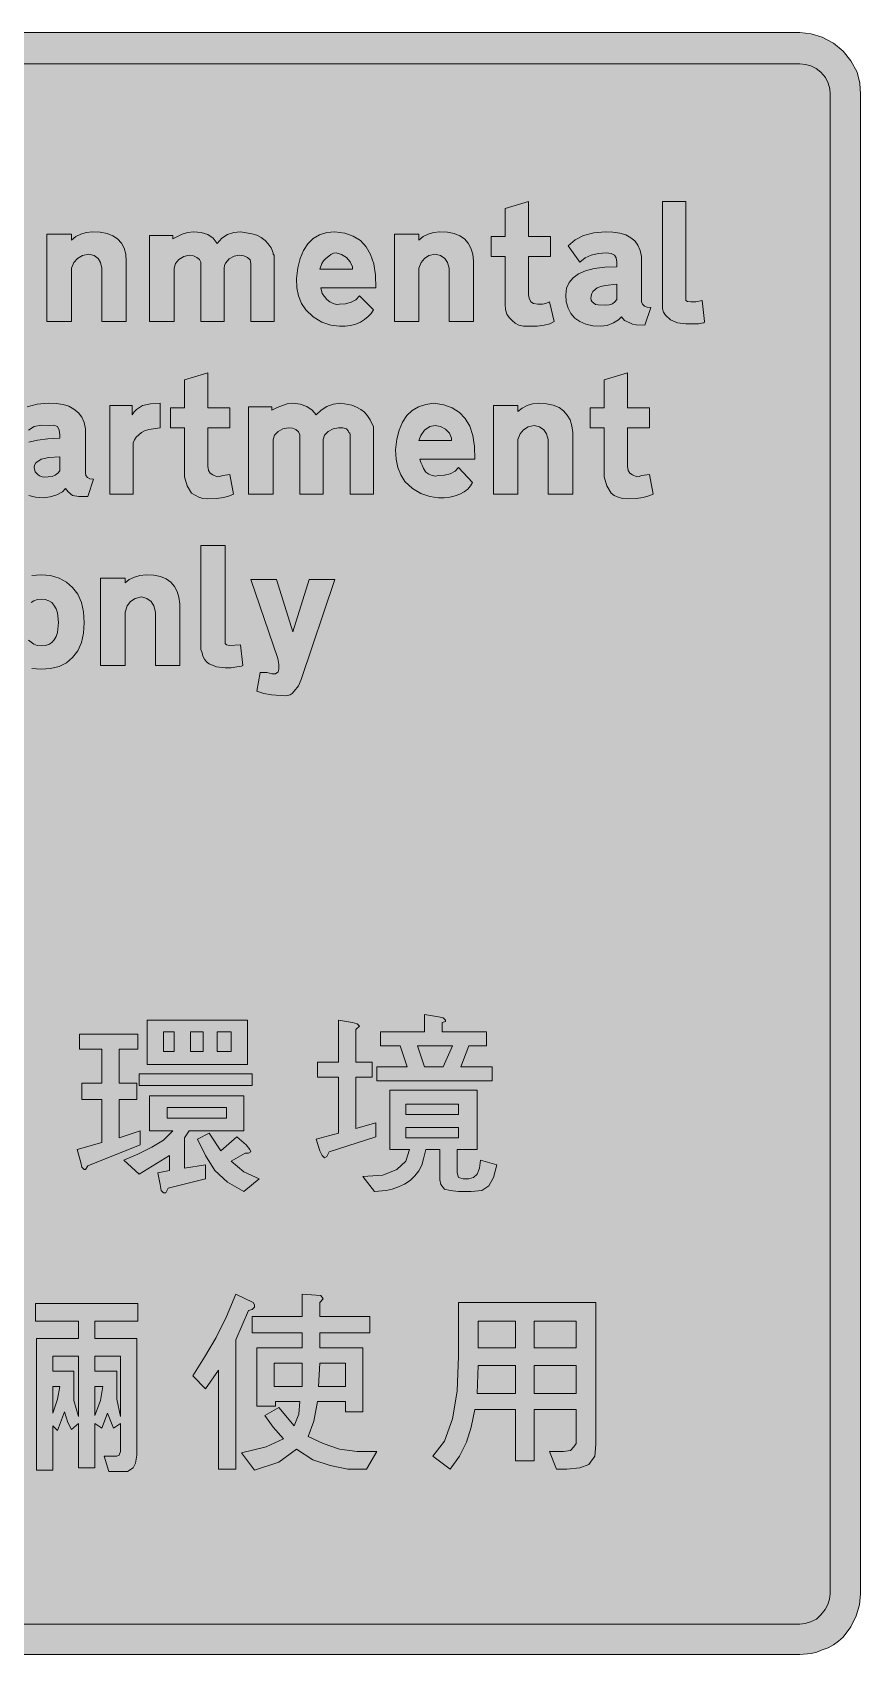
# Model space of a CAD drawing. Header units: metres. Extents: x 123 to 447, y 11 to 261.
# Drawn here: x 318.7 to 446.6, y 10.8 to 261.2 of the extents above; entities that cross this region are included whole.
import ezdxf

# ---------------------------------------------------------------- set-up
doc = ezdxf.new("R2010")
doc.units = ezdxf.units.M
doc.layers.add('FILL_BLACK_000000', color=7, linetype='Continuous', true_color=0x000000)
doc.layers.add('FILL_WHITE_FFFFFF', color=7, linetype='Continuous', true_color=0xffffff)

msp = doc.modelspace()

# ---------------------------------------------------------------- hatches: boundary and pattern name
at = {"layer": 'FILL_BLACK_000000', "true_color": 0x000000}
h = msp.add_hatch(color=7, dxfattribs=at)
h.dxf.hatch_style = 1
h.paths.add_polyline_path([(437.22, 261.18), (438.93, 260.96), (440.64, 260.46), (442.39, 259.52), (443.88, 258.3), (445.09, 256.82), (446.04, 255.06), (446.44, 253.35), (446.58, 251.64), (446.58, 20.16), (446.41, 18.49), (445.9, 16.76), (445.06, 15.07), (443.88, 13.5), (443.17, 12.86), (442.39, 12.31), (441.55, 11.85), (440.64, 11.52), (439.8, 11.18), (438.93, 10.96), (437.22, 10.8), (132.12, 10.8), (130.45, 10.97), (128.72, 11.48), (127.03, 12.32), (125.46, 13.5), (124.27, 15.12), (123.81, 15.93), (123.48, 16.74), (122.92, 18.52), (122.76, 20.16), (122.76, 251.64), (122.92, 253.35), (123.14, 254.22), (123.48, 255.06), (123.81, 255.97), (124.27, 256.82), (124.82, 257.59), (125.46, 258.3), (126.23, 258.99), (127.03, 259.59), (128.72, 260.48), (130.45, 261.01), (132.12, 261.18), (437.22, 261.18)])
h = msp.add_hatch(color=7, dxfattribs=at)
h.dxf.hatch_style = 1
h.paths.add_polyline_path([(398.7, 229.68), (398.7, 226.62), (395.28, 226.62), (395.28, 220.68), (395.39, 220.14), (395.64, 219.6), (396.05, 219.35), (396.72, 219.24), (397.44, 219.24), (397.98, 219.35), (398.52, 219.6), (399.24, 216.54), (398.6, 216.2), (397.73, 215.98), (396.63, 215.86), (395.28, 215.82), (394.51, 215.86), (393.82, 216), (393.23, 216.28), (392.76, 216.72), (392.29, 217.16), (391.95, 217.71), (391.75, 218.39), (391.68, 219.24), (391.68, 226.62), (389.52, 226.62), (389.52, 229.68), (391.68, 229.68), (391.68, 234), (395.28, 235.08), (395.28, 229.68), (398.7, 229.68)])
h = msp.add_hatch(color=7, dxfattribs=at)
h.dxf.hatch_style = 1
h.paths.add_polyline_path([(419.58, 219.96), (419.58, 219.78), (419.85, 219.65), (420.37, 219.58), (421.12, 219.6), (422.1, 219.78), (422.46, 216.54), (422.44, 216.38), (422.28, 216.36), (421.56, 216.18), (419.58, 216.18), (418.31, 216.34), (417.24, 216.81), (416.44, 217.55), (416.16, 218.01), (415.98, 218.52), (415.98, 219.06), (415.98, 235.08), (419.58, 235.08), (419.58, 219.96)])
h = msp.add_hatch(color=7, dxfattribs=at)
h.dxf.hatch_style = 1
h.paths.add_polyline_path([(329.19, 225.66), (328.82, 226.31), (328.24, 226.74), (327.42, 226.98), (326.44, 226.74), (325.67, 226.31), (325.09, 225.66), (324.72, 224.82), (324.72, 216.54), (320.94, 216.54), (320.94, 230.04), (324.72, 230.04), (324.72, 229.14), (325.37, 229.66), (326.16, 230.04), (326.99, 230.29), (327.96, 230.4), (329.17, 230.33), (330.22, 230.13), (331.11, 229.78), (331.85, 229.3), (332.43, 228.67), (332.85, 227.89), (333.1, 226.97), (333.18, 225.9), (333.18, 216.54), (329.4, 216.54), (329.4, 224.28), (329.4, 224.35), (329.4, 224.46), (329.4, 224.64), (329.4, 224.71), (329.4, 224.82), (329.19, 225.66)])
h = msp.add_hatch(color=7, dxfattribs=at)
h.dxf.hatch_style = 1
h.paths.add_polyline_path([(349.82, 226.64), (349.06, 226.22), (348.51, 225.59), (348.36, 225.22), (348.3, 224.82), (348.3, 216.54), (344.7, 216.54), (344.7, 225.72), (344.47, 226.12), (344.07, 226.46), (343.54, 226.71), (342.9, 226.8), (342.08, 226.62), (341.32, 226.15), (340.77, 225.51), (340.56, 224.82), (340.56, 216.54), (336.78, 216.54), (336.78, 229.86), (340.38, 229.86), (340.38, 229.32), (341.82, 230.04), (342.65, 230.29), (343.62, 230.4), (344.76, 230.3), (345.76, 229.97), (346.58, 229.41), (347.22, 228.6), (347.96, 229.41), (348.82, 229.97), (349.78, 230.3), (350.82, 230.4), (352.57, 230.12), (353.33, 229.87), (354.01, 229.52), (354.61, 229.09), (355.12, 228.55), (355.54, 227.91), (355.86, 227.16), (355.88, 226.98), (356.04, 226.8), (356.04, 226.44), (356.04, 216.54), (352.44, 216.54), (352.44, 225.54), (352.3, 226.06), (351.9, 226.44), (351.34, 226.69), (350.64, 226.8), (349.82, 226.64)])
h = msp.add_hatch(color=7, dxfattribs=at)
h.dxf.hatch_style = 1
h.paths.add_polyline_path([(363.42, 220.86), (364.14, 219.96), (364.6, 219.59), (365.13, 219.33), (365.66, 219.2), (366.12, 219.24), (367.05, 219.31), (367.92, 219.53), (368.65, 219.92), (369.18, 220.5), (371.34, 218.34), (371, 217.81), (370.55, 217.31), (369.99, 216.86), (369.34, 216.47), (368.61, 216.16), (367.82, 215.94), (366.99, 215.82), (366.12, 215.82), (364.75, 215.99), (363.37, 216.47), (362.07, 217.26), (360.9, 218.34), (360.22, 219.35), (359.77, 220.5), (359.53, 221.78), (359.46, 223.2), (359.67, 224.85), (360.03, 226.3), (360.55, 227.53), (361.21, 228.55), (362.03, 229.36), (363, 229.93), (364.13, 230.28), (365.4, 230.4), (366.92, 230.21), (368.23, 229.76), (369.34, 229.06), (370.24, 228.11), (370.92, 226.9), (371.4, 225.44), (371.66, 223.73), (371.7, 221.76), (363.24, 221.76), (363.42, 220.86)])
h.paths.add_polyline_path([(368.1, 225), (367.78, 225.77), (367.18, 226.42), (366.4, 226.9), (365.58, 227.16), (365.17, 227.1), (364.77, 226.91), (363.96, 226.26), (363.62, 225.93), (363.37, 225.52), (363.06, 224.64), (368.1, 224.64), (368.1, 225)], flags=16)
h = msp.add_hatch(color=7, dxfattribs=at)
h.dxf.hatch_style = 1
h.paths.add_polyline_path([(382.8, 225.66), (382.37, 226.31), (381.72, 226.74), (380.88, 226.98), (379.93, 226.74), (379.22, 226.31), (378.7, 225.66), (378.36, 224.82), (378.36, 216.54), (374.58, 216.54), (374.58, 230.04), (378.36, 230.04), (378.36, 229.14), (379.01, 229.66), (379.8, 230.04), (380.63, 230.29), (381.6, 230.4), (382.8, 230.33), (383.83, 230.13), (384.71, 229.78), (385.43, 229.3), (385.99, 228.67), (386.41, 227.89), (386.68, 226.97), (386.82, 225.9), (386.82, 216.54), (383.04, 216.54), (383.04, 224.28), (383.04, 224.35), (383.04, 224.46), (383.04, 224.64), (383.04, 224.71), (383.04, 224.82), (382.8, 225.66)])
h = msp.add_hatch(color=7, dxfattribs=at)
h.dxf.hatch_style = 1
h.paths.add_polyline_path([(411.91, 216.05), (411.38, 216.15), (410.94, 216.36), (410.11, 216.74), (409.68, 217.26), (409.2, 216.81), (408.4, 216.34), (407.43, 215.97), (406.44, 215.82), (405.23, 215.9), (404.15, 216.15), (403.23, 216.55), (402.46, 217.1), (401.85, 217.8), (401.4, 218.63), (401.13, 219.59), (401.04, 220.68), (401.17, 221.69), (401.56, 222.57), (402.18, 223.31), (403.02, 223.92), (404.1, 224.39), (405.45, 224.73), (407.07, 224.93), (408.96, 225), (408.96, 225.72), (408.85, 226.4), (408.6, 226.8), (408.04, 227.05), (407.34, 227.16), (406.1, 227.05), (405, 226.8), (404.03, 226.4), (403.2, 225.72), (401.4, 228.24), (402.48, 229.19), (403.81, 229.86), (405.37, 230.27), (407.16, 230.4), (408.34, 230.36), (409.41, 230.22), (410.35, 229.94), (411.12, 229.5), (411.73, 229), (412.2, 228.33), (412.54, 227.53), (412.74, 226.62), (412.74, 219.6), (412.91, 219.23), (413.19, 218.95), (413.6, 218.76), (414.18, 218.7), (413.28, 216), (411.91, 216.05)])
h.paths.add_polyline_path([(404.98, 219.83), (405.13, 219.59), (405.36, 219.42), (405.67, 219.21), (406.06, 219.11), (407.16, 219.06), (407.77, 219.12), (408.26, 219.31), (408.65, 219.59), (408.96, 219.96), (408.96, 222.3), (407.16, 222.1), (406.48, 221.97), (405.9, 221.76), (405.25, 221.2), (405.06, 220.87), (405, 220.5), (404.93, 220.13), (404.98, 219.83)], flags=16)
h = msp.add_hatch(color=7, dxfattribs=at)
h.dxf.hatch_style = 1
h.paths.add_polyline_path([(349.2, 203.22), (349.2, 200.16), (345.78, 200.16), (345.78, 194.22), (345.89, 193.55), (346.14, 193.14), (346.54, 192.87), (347.22, 192.6), (347.6, 192.62), (348.12, 192.78), (349.2, 192.96), (349.74, 189.9), (349.1, 189.64), (348.23, 189.41), (347.13, 189.24), (345.78, 189.18), (345.03, 189.24), (344.38, 189.43), (343.26, 190.08), (342.58, 191.21), (342.18, 192.6), (342.18, 200.16), (340.02, 200.16), (340.02, 203.22), (342.18, 203.22), (342.18, 207.54), (345.78, 208.62), (345.78, 203.22), (349.2, 203.22)])
h = msp.add_hatch(color=7, dxfattribs=at)
h.dxf.hatch_style = 1
h.paths.add_polyline_path([(414, 203.22), (414, 200.16), (410.58, 200.16), (410.58, 194.22), (410.69, 193.55), (410.94, 193.14), (411.35, 192.87), (412.02, 192.6), (412.38, 192.62), (412.74, 192.78), (414, 192.96), (414.54, 189.9), (413.9, 189.64), (413.03, 189.41), (411.93, 189.24), (410.58, 189.18), (409.81, 189.24), (409.12, 189.43), (408.53, 189.71), (408.06, 190.08), (407.38, 191.21), (406.98, 192.6), (406.98, 200.16), (404.82, 200.16), (404.82, 203.22), (406.98, 203.22), (406.98, 207.54), (410.58, 208.62), (410.58, 203.22), (414, 203.22)])
h = msp.add_hatch(color=7, dxfattribs=at)
h.dxf.hatch_style = 1
h.paths.add_polyline_path([(325.87, 189.56), (324.9, 189.72), (324.22, 190.26), (323.82, 190.8), (323.31, 190.27), (322.45, 189.81), (321.42, 189.48), (320.4, 189.36), (319.19, 189.44), (318.11, 189.69), (317.19, 190.09), (316.42, 190.64), (315.81, 191.34), (315.36, 192.17), (315.09, 193.13), (315, 194.22), (315.13, 195.23), (315.5, 196.11), (316.13, 196.85), (317, 197.46), (318.12, 197.93), (319.48, 198.27), (321.08, 198.47), (322.92, 198.54), (322.92, 199.08), (322.81, 199.78), (322.56, 200.34), (322, 200.57), (321.3, 200.52), (320.06, 200.57), (318.96, 200.34), (318.06, 199.78), (317.16, 199.08), (315.36, 201.78), (316.54, 202.73), (317.9, 203.4), (319.44, 203.81), (321.12, 203.94), (322.37, 203.9), (323.44, 203.76), (324.33, 203.48), (325.08, 203.04), (325.79, 202.46), (326.32, 201.78), (326.67, 200.96), (326.88, 199.98), (326.88, 193.14), (326.95, 192.77), (327.17, 192.49), (327.56, 192.3), (328.14, 192.24), (327.24, 189.54), (325.87, 189.56)])
h.paths.add_polyline_path([(319.5, 192.96), (319.8, 192.73), (320.17, 192.58), (320.61, 192.53), (321.12, 192.6), (321.73, 192.66), (322.22, 192.85), (322.61, 193.13), (322.92, 193.5), (322.92, 195.66), (321.21, 195.55), (320.04, 195.3), (319.23, 194.74), (319.03, 194.41), (318.96, 194.04), (319.09, 193.37), (319.5, 192.96)], flags=16)
h = msp.add_hatch(color=7, dxfattribs=at)
h.dxf.hatch_style = 1
h.paths.add_polyline_path([(330.66, 203.58), (334.08, 203.58), (334.08, 202.14), (334.38, 202.62), (334.76, 203), (335.7, 203.58), (336.92, 203.83), (338.4, 203.94), (338.4, 200.16), (336.69, 199.87), (336.02, 199.68), (335.52, 199.44), (334.69, 198.7), (334.43, 198.3), (334.26, 197.82), (334.26, 189.9), (330.66, 189.9), (330.66, 203.58)])
h = msp.add_hatch(color=7, dxfattribs=at)
h.dxf.hatch_style = 1
h.paths.add_polyline_path([(364.37, 199.6), (363.81, 199.02), (363.6, 198.36), (363.6, 189.9), (360, 189.9), (360, 199.08), (359.77, 199.55), (359.37, 199.89), (358.84, 200.09), (358.2, 200.16), (357.38, 200.01), (356.63, 199.6), (356.07, 199.02), (355.86, 198.36), (355.86, 189.9), (352.08, 189.9), (352.08, 203.4), (355.68, 203.4), (355.68, 202.86), (356.49, 203.29), (357.3, 203.58), (358.04, 203.83), (358.92, 203.94), (360.06, 203.81), (361.06, 203.45), (361.88, 202.88), (362.52, 202.14), (363.26, 202.88), (364.14, 203.45), (365.15, 203.81), (366.3, 203.94), (368.02, 203.64), (368.76, 203.36), (369.41, 203), (369.97, 202.55), (370.45, 202.02), (370.85, 201.4), (371.16, 200.7), (371.34, 200.34), (371.34, 200.23), (371.34, 200.16), (371.34, 200.05), (371.34, 199.98), (371.34, 199.62), (371.34, 189.9), (367.74, 189.9), (367.74, 199.08), (367.72, 199.33), (367.56, 199.44), (367.45, 199.71), (367.2, 199.98), (366.64, 200.14), (365.94, 200.16), (365.12, 200.01), (364.37, 199.6)])
h = msp.add_hatch(color=7, dxfattribs=at)
h.dxf.hatch_style = 1
h.paths.add_polyline_path([(378.65, 194.78), (378.9, 194.4), (379.1, 193.86), (379.44, 193.32), (379.9, 192.98), (380.43, 192.78), (380.96, 192.71), (381.42, 192.78), (382.35, 192.85), (383.22, 193.07), (383.95, 193.46), (384.48, 194.04), (386.64, 191.7), (386.36, 191.18), (385.93, 190.7), (385.37, 190.28), (384.71, 189.92), (383.96, 189.64), (383.15, 189.45), (382.29, 189.35), (381.42, 189.36), (380.05, 189.53), (378.68, 190.01), (377.37, 190.8), (376.2, 191.88), (375.6, 192.89), (375.14, 194.04), (374.86, 195.32), (374.76, 196.74), (374.97, 198.39), (375.33, 199.81), (375.85, 201.03), (376.52, 202.03), (377.33, 202.82), (378.3, 203.4), (379.43, 203.77), (380.7, 203.94), (382.22, 203.69), (383.53, 203.22), (384.64, 202.52), (385.54, 201.58), (386.22, 200.39), (386.7, 198.95), (386.96, 197.26), (387, 195.3), (378.54, 195.3), (378.65, 194.78)])
h.paths.add_polyline_path([(383.4, 198.54), (383.08, 199.31), (382.48, 199.94), (381.7, 200.36), (380.88, 200.52), (380.07, 200.36), (379.26, 199.8), (378.68, 198.99), (378.36, 198.18), (383.4, 198.18), (383.4, 198.54)], flags=16)
h = msp.add_hatch(color=7, dxfattribs=at)
h.dxf.hatch_style = 1
h.paths.add_polyline_path([(398.34, 189.9), (398.34, 197.82), (398.34, 198), (398.34, 198.36), (398.1, 199.2), (397.66, 199.85), (397.02, 200.28), (396.18, 200.52), (395.23, 200.28), (394.51, 199.85), (394, 199.2), (393.66, 198.36), (393.66, 189.9), (389.88, 189.9), (389.88, 203.58), (393.66, 203.58), (393.66, 202.68), (394.31, 203.2), (395.1, 203.58), (395.93, 203.83), (396.9, 203.94), (398.1, 203.86), (399.13, 203.64), (400.01, 203.28), (400.72, 202.77), (401.29, 202.13), (401.71, 201.36), (401.98, 200.46), (402.12, 199.44), (402.12, 189.9), (398.34, 189.9)])
h = msp.add_hatch(color=7, dxfattribs=at)
h.dxf.hatch_style = 1
h.paths.add_polyline_path([(348.48, 167.04), (348.48, 166.86), (348.64, 166.65), (349.11, 166.57), (350.82, 166.68), (351.18, 163.44), (351, 163.35), (350.28, 163.26), (349.38, 163.1), (348.48, 163.08), (347.11, 163.24), (346, 163.71), (345.58, 164.05), (345.24, 164.45), (345.01, 164.91), (344.88, 165.42), (344.7, 165.96), (344.7, 166.32), (344.7, 181.98), (348.48, 181.98), (348.48, 167.04)])
h = msp.add_hatch(color=7, dxfattribs=at)
h.dxf.hatch_style = 1
h.paths.add_polyline_path([(326.27, 167), (325.71, 165.75), (324.9, 164.7), (323.96, 163.89), (322.81, 163.33), (321.48, 163), (320.04, 162.9), (318.6, 163), (317.27, 163.33), (316.12, 163.89), (315.18, 164.7), (314.47, 165.75), (313.96, 167), (313.66, 168.45), (313.56, 170.1), (313.66, 171.75), (313.96, 173.21), (314.47, 174.45), (315.18, 175.5), (316.12, 176.34), (317.27, 176.96), (318.6, 177.35), (320.04, 177.48), (321.48, 177.35), (322.81, 176.96), (323.96, 176.34), (324.9, 175.5), (325.71, 174.45), (326.27, 173.21), (326.6, 171.75), (326.7, 170.1), (326.6, 168.45), (326.27, 167)])
h.paths.add_polyline_path([(322.36, 172.23), (322.02, 172.8), (321.69, 173.17), (321.23, 173.45), (320.68, 173.64), (320.04, 173.7), (319.46, 173.64), (318.93, 173.47), (318.47, 173.18), (318.08, 172.78), (317.77, 172.27), (317.53, 171.65), (317.39, 170.93), (317.34, 170.1), (317.5, 168.62), (317.72, 167.97), (318.06, 167.4), (318.91, 166.75), (319.43, 166.56), (320.04, 166.5), (320.67, 166.56), (321.22, 166.73), (321.69, 167.02), (322.06, 167.42), (322.36, 167.93), (322.57, 168.55), (322.74, 170.1), (322.58, 171.59), (322.36, 172.23)], flags=16)
h = msp.add_hatch(color=7, dxfattribs=at)
h.dxf.hatch_style = 1
h.paths.add_polyline_path([(337.68, 171.72), (337.44, 172.67), (337.01, 173.36), (336.36, 173.82), (335.52, 174.06), (334.57, 173.82), (333.86, 173.36), (333.34, 172.67), (333, 171.72), (333, 163.44), (329.22, 163.44), (329.22, 176.94), (333, 176.94), (333, 176.22), (333.65, 176.74), (334.44, 177.12), (335.27, 177.37), (336.24, 177.48), (337.44, 177.4), (338.47, 177.18), (339.35, 176.82), (340.07, 176.31), (340.63, 175.67), (341.05, 174.9), (341.32, 174), (341.46, 172.98), (341.46, 163.44), (337.68, 163.44), (337.68, 171.36), (337.68, 171.43), (337.68, 171.54), (337.68, 171.72)])
h = msp.add_hatch(color=7, dxfattribs=at)
h.dxf.hatch_style = 1
h.paths.add_polyline_path([(360.18, 161.28), (359.77, 160.31), (359.1, 159.48), (358.8, 159.14), (358.47, 158.92), (357.84, 158.76), (355.59, 158.92), (354.45, 159.14), (353.34, 159.48), (353.88, 162.36), (354.96, 162.36), (355.66, 162.2), (356.22, 162.18), (356.62, 162.47), (356.76, 162.9), (356.76, 163.62), (356.58, 164.52), (352.44, 176.76), (356.4, 176.76), (358.92, 168.66), (361.44, 176.76), (365.4, 176.76), (360.18, 161.28)])
h = msp.add_hatch(color=7, dxfattribs=at)
h.dxf.hatch_style = 1
h.paths.add_polyline_path([(336.42, 108.72), (351.9, 108.72), (351.9, 101.88), (336.42, 101.88), (336.42, 108.72)])
h.paths.add_polyline_path([(338.94, 103.86), (340.56, 103.86), (340.56, 106.92), (338.94, 106.92), (338.94, 103.86)], flags=16)
h.paths.add_polyline_path([(343.08, 106.92), (343.08, 103.86), (345.06, 103.86), (345.06, 106.92), (343.08, 106.92)], flags=16)
h.paths.add_polyline_path([(349.38, 106.92), (347.22, 106.92), (347.22, 103.86), (349.38, 103.86), (349.38, 106.92)], flags=16)
h = msp.add_hatch(color=7, dxfattribs=at)
h.dxf.hatch_style = 1
h.paths.add_polyline_path([(368.1, 108.36), (368.82, 108.18), (369.18, 107.82), (368.64, 107.28), (368.64, 102.24), (371.16, 102.24), (371.16, 99.9), (368.64, 99.9), (368.64, 91.98), (371.7, 92.88), (371.7, 90.72), (364.5, 88.38), (364.14, 87.66), (363.78, 87.48), (363.42, 87.84), (363.06, 88.56), (362.52, 90.36), (365.94, 91.26), (365.94, 99.9), (362.7, 99.9), (362.7, 102.24), (365.94, 102.24), (365.94, 108.72), (368.1, 108.36)])
h = msp.add_hatch(color=7, dxfattribs=at)
h.dxf.hatch_style = 1
h.paths.add_polyline_path([(382.14, 109.08), (382.5, 108.72), (382.5, 108.54), (381.96, 108.36), (381.96, 106.92), (388.8, 106.92), (388.8, 104.76), (386.1, 104.76), (384.84, 101.52), (389.7, 101.52), (389.7, 99.36), (371.88, 99.36), (371.88, 101.52), (376.56, 101.52), (375.48, 104.76), (372.42, 104.76), (372.42, 106.92), (379.26, 106.92), (379.26, 109.62), (381.42, 109.26), (382.14, 109.08)])
h.paths.add_polyline_path([(382.14, 101.52), (383.58, 104.76), (378.18, 104.76), (379.26, 101.52), (382.14, 101.52)], flags=16)
h = msp.add_hatch(color=7, dxfattribs=at)
h.dxf.hatch_style = 1
h.paths.add_polyline_path([(334.98, 106.56), (334.98, 104.22), (332.1, 104.22), (332.1, 99), (334.8, 99), (334.8, 96.48), (332.1, 96.48), (332.1, 90.54), (335.34, 91.62), (335.34, 89.46), (327.24, 86.22), (326.88, 85.68), (326.7, 85.68), (326.34, 86.04), (326.16, 86.76), (325.62, 88.74), (329.4, 89.82), (329.4, 96.48), (326.34, 96.48), (326.34, 99), (329.4, 99), (329.4, 104.22), (325.98, 104.22), (325.98, 106.56), (334.98, 106.56)])
h = msp.add_hatch(color=7, dxfattribs=at)
h.dxf.hatch_style = 1
h.paths.add_polyline_path([(352.62, 100.44), (352.62, 98.64), (335.16, 98.64), (335.16, 100.44), (352.62, 100.44)])
h = msp.add_hatch(color=7, dxfattribs=at)
h.dxf.hatch_style = 1
h.paths.add_polyline_path([(384.3, 88.74), (384.3, 85.14), (384.48, 84.42), (385.2, 84.24), (386.1, 84.24), (386.82, 84.42), (387.36, 84.96), (387.72, 85.86), (387.9, 87.12), (390.42, 86.4), (389.88, 84.42), (389.16, 83.16), (388.08, 82.44), (386.46, 82.26), (384.48, 82.26), (383.22, 82.44), (382.32, 82.62), (381.78, 83.34), (381.6, 84.06), (381.6, 88.74), (379.44, 88.74), (379.08, 87.3), (378.83, 86.33), (378.38, 85.45), (377.76, 84.67), (377.01, 83.99), (376.15, 83.42), (375.23, 82.97), (374.27, 82.64), (373.32, 82.44), (371.52, 82.26), (369.72, 84.6), (372.78, 84.78), (374.94, 85.68), (376.38, 86.94), (376.92, 88.74), (373.86, 88.74), (373.86, 97.92), (387.36, 97.92), (387.36, 88.74), (384.3, 88.74)])
h.paths.add_polyline_path([(376.38, 95.76), (376.38, 94.14), (384.48, 94.14), (384.48, 95.76), (376.38, 95.76)], flags=16)
h.paths.add_polyline_path([(384.48, 92.16), (376.38, 92.16), (376.38, 90.54), (384.48, 90.54), (384.48, 92.16)], flags=16)
h = msp.add_hatch(color=7, dxfattribs=at)
h.dxf.hatch_style = 1
h.paths.add_polyline_path([(351.36, 97.02), (351.36, 91.62), (342.9, 91.62), (342.18, 90.54), (342.18, 85.86), (345.42, 86.4), (345.42, 84.24), (339.66, 82.8), (339.3, 82.08), (338.94, 82.08), (338.58, 82.44), (338.4, 83.34), (338.04, 85.14), (339.84, 85.5), (339.84, 87.84), (335.16, 84.96), (332.82, 87.12), (334.98, 88.02), (337.14, 89.1), (338.94, 90.18), (340.38, 91.62), (336.78, 91.62), (336.78, 97.02), (351.36, 97.02)])
h.paths.add_polyline_path([(348.66, 95.22), (339.48, 95.22), (339.48, 93.6), (348.66, 93.6), (348.66, 95.22)], flags=16)
h = msp.add_hatch(color=7, dxfattribs=at)
h.dxf.hatch_style = 1
h.paths.add_polyline_path([(348.84, 83.7), (346.86, 85.5), (345.42, 87.84), (344.16, 90.36), (345.96, 91.26), (347.76, 88.56), (350.28, 90.72), (351.72, 89.46), (352.26, 88.74), (352.44, 88.38), (352.08, 88.2), (351.54, 88.2), (349.38, 86.94), (351.36, 85.32), (353.7, 84.24), (351.36, 82.26), (348.84, 83.7)])
h = msp.add_hatch(color=7, dxfattribs=at)
h.dxf.hatch_style = 1
h.paths.add_polyline_path([(345.24, 56.7), (347.04, 59.76), (348.66, 63), (350.1, 66.42), (352.8, 65.16), (352.98, 64.8), (352.98, 64.44), (352.62, 64.08), (352.08, 63.9), (350.1, 59.4), (350.1, 39.42), (347.4, 39.42), (347.4, 54.72), (345.42, 51.84), (343.44, 53.82), (345.24, 56.7)])
h = msp.add_hatch(color=7, dxfattribs=at)
h.dxf.hatch_style = 1
h.paths.add_polyline_path([(363.24, 66.24), (363.6, 65.7), (363.06, 65.16), (363.06, 63), (370.8, 63), (370.8, 60.48), (363.06, 60.48), (363.06, 58.14), (369.72, 58.14), (369.72, 48.24), (367.02, 48.24), (367.02, 49.86), (362.7, 49.86), (362.16, 46.8), (361.26, 44.46), (363.6, 43.38), (366.12, 42.48), (368.82, 42.12), (371.88, 42.12), (370.26, 39.42), (367.38, 39.42), (364.68, 39.96), (361.98, 40.86), (359.46, 42.48), (356.76, 40.5), (352.98, 39.24), (351, 41.94), (354.78, 42.84), (357.48, 44.1), (355.86, 45.9), (354.6, 47.7), (356.76, 48.96), (359.1, 46.08), (359.82, 47.88), (360, 49.86), (356.22, 49.86), (356.22, 49.14), (353.34, 49.14), (353.34, 58.14), (360.36, 58.14), (360.36, 60.48), (352.62, 60.48), (352.62, 63), (360.36, 63), (360.36, 66.42), (363.24, 66.24)])
h.paths.add_polyline_path([(367.02, 55.8), (363.06, 55.8), (362.88, 52.2), (367.02, 52.2), (367.02, 55.8)], flags=16)
h.paths.add_polyline_path([(360.36, 55.8), (356.04, 55.8), (356.04, 52.2), (360.36, 52.2), (360.36, 55.8)], flags=16)
h = msp.add_hatch(color=7, dxfattribs=at)
h.dxf.hatch_style = 1
h.paths.add_polyline_path([(403.2, 39.6), (401.22, 39.42), (399.6, 39.42), (398.52, 42.12), (400.68, 42.12), (401.76, 42.3), (402.3, 42.84), (402.66, 43.38), (402.66, 48.6), (396.18, 48.6), (396.18, 40.68), (393.3, 40.68), (393.3, 48.6), (387, 48.6), (386.46, 45.9), (385.74, 43.56), (384.66, 41.4), (383.22, 39.42), (380.52, 41.4), (382.32, 43.74), (383.58, 47.16), (384.3, 51.48), (384.48, 56.88), (384.48, 65.16), (405.72, 65.16), (405.72, 43.2), (405.54, 41.4), (404.64, 40.14), (403.2, 39.6)])
h.paths.add_polyline_path([(393.3, 58.14), (393.3, 62.28), (387.54, 62.28), (387.54, 58.14), (393.3, 58.14)], flags=16)
h.paths.add_polyline_path([(393.3, 51.12), (393.3, 55.44), (387.54, 55.44), (387.36, 51.12), (393.3, 51.12)], flags=16)
h.paths.add_polyline_path([(396.18, 62.28), (396.18, 58.14), (402.66, 58.14), (402.66, 62.28), (396.18, 62.28)], flags=16)
h.paths.add_polyline_path([(402.66, 55.44), (396.18, 55.44), (396.18, 51.12), (402.66, 51.12), (402.66, 55.44)], flags=16)
h = msp.add_hatch(color=7, dxfattribs=at)
h.dxf.hatch_style = 1
h.paths.add_polyline_path([(328.32, 59.58), (334.8, 59.58), (334.8, 41.58), (334.62, 40.32), (334.26, 39.6), (333.36, 39.06), (330.48, 39.06), (329.76, 41.4), (331.74, 41.4), (332.1, 41.58), (332.28, 42.12), (332.28, 46.44), (331.2, 45.72), (330.3, 48.06), (329.4, 45.72), (328.32, 46.44), (328.32, 39.6), (325.8, 39.6), (325.8, 46.44), (324.72, 45.54), (324.18, 46.62), (323.64, 48.24), (322.56, 45.36), (321.84, 46.08), (321.84, 39.24), (319.32, 39.24), (319.32, 59.58), (325.8, 59.58), (325.8, 62.28), (319.14, 62.28), (319.14, 64.98), (334.98, 64.98), (334.98, 62.28), (328.32, 62.28), (328.32, 59.58)])
h.paths.add_polyline_path([(322.56, 50.22), (322.92, 52.2), (321.84, 52.2), (321.84, 48.06), (322.56, 50.22)], flags=16)
h.paths.add_polyline_path([(328.32, 47.7), (329.22, 50.04), (329.58, 52.2), (328.32, 52.2), (328.32, 47.7)], flags=16)
h.paths.add_polyline_path([(332.28, 56.88), (328.32, 56.88), (328.32, 54.54), (331.74, 54.54), (331.74, 50.22), (332.28, 47.52), (332.28, 56.88)], flags=16)
h.paths.add_polyline_path([(325.8, 47.52), (325.8, 56.88), (321.84, 56.88), (321.84, 54.54), (325.08, 54.54), (325.08, 50.04), (325.8, 47.52)], flags=16)
at = {"layer": 'FILL_WHITE_FFFFFF', "true_color": 0xffffff}
h = msp.add_hatch(color=7, dxfattribs=at)
h.dxf.hatch_style = 1
h.paths.add_polyline_path([(437.22, 256.32), (438.06, 256.25), (438.91, 256.03), (439.73, 255.64), (440.46, 255.06), (441.14, 254.22), (441.59, 253.35), (441.83, 252.48), (441.9, 251.64), (441.9, 20.16), (441.79, 19.35), (441.54, 18.54), (441.13, 17.73), (440.46, 16.92), (439.78, 16.25), (438.84, 15.84), (438.03, 15.59), (437.22, 15.48), (132.12, 15.48), (131.28, 15.58), (130.43, 15.86), (129.61, 16.32), (128.88, 16.92), (128.2, 17.65), (127.75, 18.47), (127.51, 19.32), (127.44, 20.16), (127.44, 251.64), (127.51, 252.48), (127.75, 253.35), (128.2, 254.22), (128.88, 255.06), (129.61, 255.64), (130.43, 256.03), (131.28, 256.25), (132.12, 256.32), (437.22, 256.32)])

# ---------------------------------------------------------------- linework, layer by layer
at = {"layer": 'FILL_BLACK_000000', "lineweight": 0, "true_color": 0x000000}
for points in [[(132.12, 261.18), (437.22, 261.18), (438.93, 260.96), (440.64, 260.46), (442.39, 259.52), (443.88, 258.3), (445.09, 256.82), (446.04, 255.06), (446.44, 253.35), (446.58, 251.64), (446.58, 20.16), (446.41, 18.49), (445.9, 16.76), (445.06, 15.07), (443.88, 13.5), (443.17, 12.86), (442.39, 12.31), (441.55, 11.85), (440.64, 11.52), (439.8, 11.18), (438.93, 10.96), (437.22, 10.8), (132.12, 10.8)], [(317.9, 203.4), (319.44, 203.81), (321.12, 203.94), (322.37, 203.9), (323.44, 203.76), (324.33, 203.48), (325.08, 203.04), (325.79, 202.46), (326.32, 201.78), (326.67, 200.96), (326.88, 199.98), (326.88, 193.14), (326.95, 192.77), (327.17, 192.49), (327.56, 192.3), (328.14, 192.24), (327.24, 189.54), (325.87, 189.56), (324.9, 189.72), (324.22, 190.26), (323.82, 190.8), (323.31, 190.27), (322.45, 189.81), (321.42, 189.48), (320.4, 189.36), (319.19, 189.44), (318.11, 189.69)], [(318.12, 197.93), (319.48, 198.27), (321.08, 198.47), (322.92, 198.54), (322.92, 199.08), (322.81, 199.78), (322.56, 200.34), (322, 200.57), (321.3, 200.52), (320.06, 200.57), (318.96, 200.34), (318.06, 199.78)], [(318.6, 177.35), (320.04, 177.48), (321.48, 177.35), (322.81, 176.96), (323.96, 176.34), (324.9, 175.5), (325.71, 174.45), (326.27, 173.21), (326.6, 171.75), (326.7, 170.1), (326.6, 168.45), (326.27, 167), (325.71, 165.75), (324.9, 164.7), (323.96, 163.89), (322.81, 163.33), (321.48, 163), (320.04, 162.9), (318.6, 163)], [(318.06, 167.4), (318.91, 166.75), (319.43, 166.56), (320.04, 166.5), (320.67, 166.56), (321.22, 166.73), (321.69, 167.02), (322.06, 167.42), (322.36, 167.93), (322.57, 168.55), (322.74, 170.1), (322.58, 171.59), (322.36, 172.23), (322.02, 172.8), (321.69, 173.17), (321.23, 173.45), (320.68, 173.64), (320.04, 173.7), (319.46, 173.64), (318.93, 173.47), (318.47, 173.18)]]:
    msp.add_lwpolyline(points, dxfattribs=at)
for points in [[(398.7, 229.68), (398.7, 226.62), (395.28, 226.62), (395.28, 220.68), (395.39, 220.14), (395.64, 219.6), (396.05, 219.35), (396.72, 219.24), (397.44, 219.24), (397.98, 219.35), (398.52, 219.6), (399.24, 216.54), (398.6, 216.2), (397.73, 215.98), (396.63, 215.86), (395.28, 215.82), (394.51, 215.86), (393.82, 216), (393.23, 216.28), (392.76, 216.72), (392.29, 217.16), (391.95, 217.71), (391.75, 218.39), (391.68, 219.24), (391.68, 226.62), (389.52, 226.62), (389.52, 229.68), (391.68, 229.68), (391.68, 234), (395.28, 235.08), (395.28, 229.68)], [(419.58, 219.96), (419.58, 219.78), (419.85, 219.65), (420.37, 219.58), (421.12, 219.6), (422.1, 219.78), (422.46, 216.54), (422.44, 216.38), (422.28, 216.36), (421.56, 216.18), (419.58, 216.18), (418.31, 216.34), (417.24, 216.81), (416.44, 217.55), (416.16, 218.01), (415.98, 218.52), (415.98, 219.06), (415.98, 235.08), (419.58, 235.08)], [(329.19, 225.66), (328.82, 226.31), (328.24, 226.74), (327.42, 226.98), (326.44, 226.74), (325.67, 226.31), (325.09, 225.66), (324.72, 224.82), (324.72, 216.54), (320.94, 216.54), (320.94, 230.04), (324.72, 230.04), (324.72, 229.14), (325.37, 229.66), (326.16, 230.04), (326.99, 230.29), (327.96, 230.4), (329.17, 230.33), (330.22, 230.13), (331.11, 229.78), (331.85, 229.3), (332.43, 228.67), (332.85, 227.89), (333.1, 226.97), (333.18, 225.9), (333.18, 216.54), (329.4, 216.54), (329.4, 224.28), (329.4, 224.35), (329.4, 224.46), (329.4, 224.64), (329.4, 224.71), (329.4, 224.82)], [(349.82, 226.64), (349.06, 226.22), (348.51, 225.59), (348.36, 225.22), (348.3, 224.82), (348.3, 216.54), (344.7, 216.54), (344.7, 225.72), (344.47, 226.12), (344.07, 226.46), (343.54, 226.71), (342.9, 226.8), (342.08, 226.62), (341.32, 226.15), (340.77, 225.51), (340.56, 224.82), (340.56, 216.54), (336.78, 216.54), (336.78, 229.86), (340.38, 229.86), (340.38, 229.32), (341.82, 230.04), (342.65, 230.29), (343.62, 230.4), (344.76, 230.3), (345.76, 229.97), (346.58, 229.41), (347.22, 228.6), (347.96, 229.41), (348.82, 229.97), (349.78, 230.3), (350.82, 230.4), (352.57, 230.12), (353.33, 229.87), (354.01, 229.52), (354.61, 229.09), (355.12, 228.55), (355.54, 227.91), (355.86, 227.16), (355.88, 226.98), (356.04, 226.8), (356.04, 226.44), (356.04, 216.54), (352.44, 216.54), (352.44, 225.54), (352.3, 226.06), (351.9, 226.44), (351.34, 226.69), (350.64, 226.8)], [(363.42, 220.86), (364.14, 219.96), (364.6, 219.59), (365.13, 219.33), (365.66, 219.2), (366.12, 219.24), (367.05, 219.31), (367.92, 219.53), (368.65, 219.92), (369.18, 220.5), (371.34, 218.34), (371, 217.81), (370.55, 217.31), (369.99, 216.86), (369.34, 216.47), (368.61, 216.16), (367.82, 215.94), (366.99, 215.82), (366.12, 215.82), (364.75, 215.99), (363.37, 216.47), (362.07, 217.26), (360.9, 218.34), (360.22, 219.35), (359.77, 220.5), (359.53, 221.78), (359.46, 223.2), (359.67, 224.85), (360.03, 226.3), (360.55, 227.53), (361.21, 228.55), (362.03, 229.36), (363, 229.93), (364.13, 230.28), (365.4, 230.4), (366.92, 230.21), (368.23, 229.76), (369.34, 229.06), (370.24, 228.11), (370.92, 226.9), (371.4, 225.44), (371.66, 223.73), (371.7, 221.76), (363.24, 221.76)], [(382.8, 225.66), (382.37, 226.31), (381.72, 226.74), (380.88, 226.98), (379.93, 226.74), (379.22, 226.31), (378.7, 225.66), (378.36, 224.82), (378.36, 216.54), (374.58, 216.54), (374.58, 230.04), (378.36, 230.04), (378.36, 229.14), (379.01, 229.66), (379.8, 230.04), (380.63, 230.29), (381.6, 230.4), (382.8, 230.33), (383.83, 230.13), (384.71, 229.78), (385.43, 229.3), (385.99, 228.67), (386.41, 227.89), (386.68, 226.97), (386.82, 225.9), (386.82, 216.54), (383.04, 216.54), (383.04, 224.28), (383.04, 224.35), (383.04, 224.46), (383.04, 224.64), (383.04, 224.71), (383.04, 224.82)], [(411.91, 216.05), (411.38, 216.15), (410.94, 216.36), (410.11, 216.74), (409.68, 217.26), (409.2, 216.81), (408.4, 216.34), (407.43, 215.97), (406.44, 215.82), (405.23, 215.9), (404.15, 216.15), (403.23, 216.55), (402.46, 217.1), (401.85, 217.8), (401.4, 218.63), (401.13, 219.59), (401.04, 220.68), (401.17, 221.69), (401.56, 222.57), (402.18, 223.31), (403.02, 223.92), (404.1, 224.39), (405.45, 224.73), (407.07, 224.93), (408.96, 225), (408.96, 225.72), (408.85, 226.4), (408.6, 226.8), (408.04, 227.05), (407.34, 227.16), (406.1, 227.05), (405, 226.8), (404.03, 226.4), (403.2, 225.72), (401.4, 228.24), (402.48, 229.19), (403.81, 229.86), (405.37, 230.27), (407.16, 230.4), (408.34, 230.36), (409.41, 230.22), (410.35, 229.94), (411.12, 229.5), (411.73, 229), (412.2, 228.33), (412.54, 227.53), (412.74, 226.62), (412.74, 219.6), (412.91, 219.23), (413.19, 218.95), (413.6, 218.76), (414.18, 218.7), (413.28, 216)], [(368.1, 225), (367.78, 225.77), (367.18, 226.42), (366.4, 226.9), (365.58, 227.16), (365.17, 227.1), (364.77, 226.91), (363.96, 226.26), (363.62, 225.93), (363.37, 225.52), (363.06, 224.64), (368.1, 224.64)], [(404.98, 219.83), (405.13, 219.59), (405.36, 219.42), (405.67, 219.21), (406.06, 219.11), (407.16, 219.06), (407.77, 219.12), (408.26, 219.31), (408.65, 219.59), (408.96, 219.96), (408.96, 222.3), (407.16, 222.1), (406.48, 221.97), (405.9, 221.76), (405.25, 221.2), (405.06, 220.87), (405, 220.5), (404.93, 220.13)], [(349.2, 203.22), (349.2, 200.16), (345.78, 200.16), (345.78, 194.22), (345.89, 193.55), (346.14, 193.14), (346.54, 192.87), (347.22, 192.6), (347.6, 192.62), (348.12, 192.78), (349.2, 192.96), (349.74, 189.9), (349.1, 189.64), (348.23, 189.41), (347.13, 189.24), (345.78, 189.18), (345.03, 189.24), (344.38, 189.43), (343.26, 190.08), (342.58, 191.21), (342.18, 192.6), (342.18, 200.16), (340.02, 200.16), (340.02, 203.22), (342.18, 203.22), (342.18, 207.54), (345.78, 208.62), (345.78, 203.22)], [(414, 203.22), (414, 200.16), (410.58, 200.16), (410.58, 194.22), (410.69, 193.55), (410.94, 193.14), (411.35, 192.87), (412.02, 192.6), (412.38, 192.62), (412.74, 192.78), (414, 192.96), (414.54, 189.9), (413.9, 189.64), (413.03, 189.41), (411.93, 189.24), (410.58, 189.18), (409.81, 189.24), (409.12, 189.43), (408.53, 189.71), (408.06, 190.08), (407.38, 191.21), (406.98, 192.6), (406.98, 200.16), (404.82, 200.16), (404.82, 203.22), (406.98, 203.22), (406.98, 207.54), (410.58, 208.62), (410.58, 203.22)], [(330.66, 203.58), (334.08, 203.58), (334.08, 202.14), (334.38, 202.62), (334.76, 203), (335.7, 203.58), (336.92, 203.83), (338.4, 203.94), (338.4, 200.16), (336.69, 199.87), (336.02, 199.68), (335.52, 199.44), (334.69, 198.7), (334.43, 198.3), (334.26, 197.82), (334.26, 189.9), (330.66, 189.9)], [(364.37, 199.6), (363.81, 199.02), (363.6, 198.36), (363.6, 189.9), (360, 189.9), (360, 199.08), (359.77, 199.55), (359.37, 199.89), (358.84, 200.09), (358.2, 200.16), (357.38, 200.01), (356.63, 199.6), (356.07, 199.02), (355.86, 198.36), (355.86, 189.9), (352.08, 189.9), (352.08, 203.4), (355.68, 203.4), (355.68, 202.86), (356.49, 203.29), (357.3, 203.58), (358.04, 203.83), (358.92, 203.94), (360.06, 203.81), (361.06, 203.45), (361.88, 202.88), (362.52, 202.14), (363.26, 202.88), (364.14, 203.45), (365.15, 203.81), (366.3, 203.94), (368.02, 203.64), (368.76, 203.36), (369.41, 203), (369.97, 202.55), (370.45, 202.02), (370.85, 201.4), (371.16, 200.7), (371.34, 200.34), (371.34, 200.23), (371.34, 200.16), (371.34, 200.05), (371.34, 199.98), (371.34, 199.62), (371.34, 189.9), (367.74, 189.9), (367.74, 199.08), (367.72, 199.33), (367.56, 199.44), (367.45, 199.71), (367.2, 199.98), (366.64, 200.14), (365.94, 200.16), (365.12, 200.01)], [(378.65, 194.78), (378.9, 194.4), (379.1, 193.86), (379.44, 193.32), (379.9, 192.98), (380.43, 192.78), (380.96, 192.71), (381.42, 192.78), (382.35, 192.85), (383.22, 193.07), (383.95, 193.46), (384.48, 194.04), (386.64, 191.7), (386.36, 191.18), (385.93, 190.7), (385.37, 190.28), (384.71, 189.92), (383.96, 189.64), (383.15, 189.45), (382.29, 189.35), (381.42, 189.36), (380.05, 189.53), (378.68, 190.01), (377.37, 190.8), (376.2, 191.88), (375.6, 192.89), (375.14, 194.04), (374.86, 195.32), (374.76, 196.74), (374.97, 198.39), (375.33, 199.81), (375.85, 201.03), (376.52, 202.03), (377.33, 202.82), (378.3, 203.4), (379.43, 203.77), (380.7, 203.94), (382.22, 203.69), (383.53, 203.22), (384.64, 202.52), (385.54, 201.58), (386.22, 200.39), (386.7, 198.95), (386.96, 197.26), (387, 195.3), (378.54, 195.3)], [(398.34, 189.9), (398.34, 197.82), (398.34, 198), (398.34, 198.36), (398.1, 199.2), (397.66, 199.85), (397.02, 200.28), (396.18, 200.52), (395.23, 200.28), (394.51, 199.85), (394, 199.2), (393.66, 198.36), (393.66, 189.9), (389.88, 189.9), (389.88, 203.58), (393.66, 203.58), (393.66, 202.68), (394.31, 203.2), (395.1, 203.58), (395.93, 203.83), (396.9, 203.94), (398.1, 203.86), (399.13, 203.64), (400.01, 203.28), (400.72, 202.77), (401.29, 202.13), (401.71, 201.36), (401.98, 200.46), (402.12, 199.44), (402.12, 189.9)], [(383.4, 198.54), (383.08, 199.31), (382.48, 199.94), (381.7, 200.36), (380.88, 200.52), (380.07, 200.36), (379.26, 199.8), (378.68, 198.99), (378.36, 198.18), (383.4, 198.18)], [(319.5, 192.96), (319.8, 192.73), (320.17, 192.58), (320.61, 192.53), (321.12, 192.6), (321.73, 192.66), (322.22, 192.85), (322.61, 193.13), (322.92, 193.5), (322.92, 195.66), (321.21, 195.55), (320.04, 195.3), (319.23, 194.74), (319.03, 194.41), (318.96, 194.04), (319.09, 193.37)], [(348.48, 167.04), (348.48, 166.86), (348.64, 166.65), (349.11, 166.57), (350.82, 166.68), (351.18, 163.44), (351, 163.35), (350.28, 163.26), (349.38, 163.1), (348.48, 163.08), (347.11, 163.24), (346, 163.71), (345.58, 164.05), (345.24, 164.45), (345.01, 164.91), (344.88, 165.42), (344.7, 165.96), (344.7, 166.32), (344.7, 181.98), (348.48, 181.98)], [(337.68, 171.72), (337.44, 172.67), (337.01, 173.36), (336.36, 173.82), (335.52, 174.06), (334.57, 173.82), (333.86, 173.36), (333.34, 172.67), (333, 171.72), (333, 163.44), (329.22, 163.44), (329.22, 176.94), (333, 176.94), (333, 176.22), (333.65, 176.74), (334.44, 177.12), (335.27, 177.37), (336.24, 177.48), (337.44, 177.4), (338.47, 177.18), (339.35, 176.82), (340.07, 176.31), (340.63, 175.67), (341.05, 174.9), (341.32, 174), (341.46, 172.98), (341.46, 163.44), (337.68, 163.44), (337.68, 171.36), (337.68, 171.43), (337.68, 171.54)], [(360.18, 161.28), (359.77, 160.31), (359.1, 159.48), (358.8, 159.14), (358.47, 158.92), (357.84, 158.76), (355.59, 158.92), (354.45, 159.14), (353.34, 159.48), (353.88, 162.36), (354.96, 162.36), (355.66, 162.2), (356.22, 162.18), (356.62, 162.47), (356.76, 162.9), (356.76, 163.62), (356.58, 164.52), (352.44, 176.76), (356.4, 176.76), (358.92, 168.66), (361.44, 176.76), (365.4, 176.76)], [(336.42, 108.72), (351.9, 108.72), (351.9, 101.88), (336.42, 101.88)], [(368.1, 108.36), (368.82, 108.18), (369.18, 107.82), (368.64, 107.28), (368.64, 102.24), (371.16, 102.24), (371.16, 99.9), (368.64, 99.9), (368.64, 91.98), (371.7, 92.88), (371.7, 90.72), (364.5, 88.38), (364.14, 87.66), (363.78, 87.48), (363.42, 87.84), (363.06, 88.56), (362.52, 90.36), (365.94, 91.26), (365.94, 99.9), (362.7, 99.9), (362.7, 102.24), (365.94, 102.24), (365.94, 108.72)], [(382.14, 109.08), (382.5, 108.72), (382.5, 108.54), (381.96, 108.36), (381.96, 106.92), (388.8, 106.92), (388.8, 104.76), (386.1, 104.76), (384.84, 101.52), (389.7, 101.52), (389.7, 99.36), (371.88, 99.36), (371.88, 101.52), (376.56, 101.52), (375.48, 104.76), (372.42, 104.76), (372.42, 106.92), (379.26, 106.92), (379.26, 109.62), (381.42, 109.26)], [(334.98, 106.56), (334.98, 104.22), (332.1, 104.22), (332.1, 99), (334.8, 99), (334.8, 96.48), (332.1, 96.48), (332.1, 90.54), (335.34, 91.62), (335.34, 89.46), (327.24, 86.22), (326.88, 85.68), (326.7, 85.68), (326.34, 86.04), (326.16, 86.76), (325.62, 88.74), (329.4, 89.82), (329.4, 96.48), (326.34, 96.48), (326.34, 99), (329.4, 99), (329.4, 104.22), (325.98, 104.22), (325.98, 106.56)], [(338.94, 103.86), (340.56, 103.86), (340.56, 106.92), (338.94, 106.92)], [(343.08, 106.92), (343.08, 103.86), (345.06, 103.86), (345.06, 106.92)], [(349.38, 106.92), (347.22, 106.92), (347.22, 103.86), (349.38, 103.86)], [(382.14, 101.52), (383.58, 104.76), (378.18, 104.76), (379.26, 101.52)], [(352.62, 100.44), (352.62, 98.64), (335.16, 98.64), (335.16, 100.44)], [(384.3, 88.74), (384.3, 85.14), (384.48, 84.42), (385.2, 84.24), (386.1, 84.24), (386.82, 84.42), (387.36, 84.96), (387.72, 85.86), (387.9, 87.12), (390.42, 86.4), (389.88, 84.42), (389.16, 83.16), (388.08, 82.44), (386.46, 82.26), (384.48, 82.26), (383.22, 82.44), (382.32, 82.62), (381.78, 83.34), (381.6, 84.06), (381.6, 88.74), (379.44, 88.74), (379.08, 87.3), (378.83, 86.33), (378.38, 85.45), (377.76, 84.67), (377.01, 83.99), (376.15, 83.42), (375.23, 82.97), (374.27, 82.64), (373.32, 82.44), (371.52, 82.26), (369.72, 84.6), (372.78, 84.78), (374.94, 85.68), (376.38, 86.94), (376.92, 88.74), (373.86, 88.74), (373.86, 97.92), (387.36, 97.92), (387.36, 88.74)], [(351.36, 97.02), (351.36, 91.62), (342.9, 91.62), (342.18, 90.54), (342.18, 85.86), (345.42, 86.4), (345.42, 84.24), (339.66, 82.8), (339.3, 82.08), (338.94, 82.08), (338.58, 82.44), (338.4, 83.34), (338.04, 85.14), (339.84, 85.5), (339.84, 87.84), (335.16, 84.96), (332.82, 87.12), (334.98, 88.02), (337.14, 89.1), (338.94, 90.18), (340.38, 91.62), (336.78, 91.62), (336.78, 97.02)], [(348.66, 95.22), (339.48, 95.22), (339.48, 93.6), (348.66, 93.6)], [(376.38, 95.76), (376.38, 94.14), (384.48, 94.14), (384.48, 95.76)], [(348.84, 83.7), (346.86, 85.5), (345.42, 87.84), (344.16, 90.36), (345.96, 91.26), (347.76, 88.56), (350.28, 90.72), (351.72, 89.46), (352.26, 88.74), (352.44, 88.38), (352.08, 88.2), (351.54, 88.2), (349.38, 86.94), (351.36, 85.32), (353.7, 84.24), (351.36, 82.26)], [(384.48, 92.16), (376.38, 92.16), (376.38, 90.54), (384.48, 90.54)], [(345.24, 56.7), (347.04, 59.76), (348.66, 63), (350.1, 66.42), (352.8, 65.16), (352.98, 64.8), (352.98, 64.44), (352.62, 64.08), (352.08, 63.9), (350.1, 59.4), (350.1, 39.42), (347.4, 39.42), (347.4, 54.72), (345.42, 51.84), (343.44, 53.82)], [(363.24, 66.24), (363.6, 65.7), (363.06, 65.16), (363.06, 63), (370.8, 63), (370.8, 60.48), (363.06, 60.48), (363.06, 58.14), (369.72, 58.14), (369.72, 48.24), (367.02, 48.24), (367.02, 49.86), (362.7, 49.86), (362.16, 46.8), (361.26, 44.46), (363.6, 43.38), (366.12, 42.48), (368.82, 42.12), (371.88, 42.12), (370.26, 39.42), (367.38, 39.42), (364.68, 39.96), (361.98, 40.86), (359.46, 42.48), (356.76, 40.5), (352.98, 39.24), (351, 41.94), (354.78, 42.84), (357.48, 44.1), (355.86, 45.9), (354.6, 47.7), (356.76, 48.96), (359.1, 46.08), (359.82, 47.88), (360, 49.86), (356.22, 49.86), (356.22, 49.14), (353.34, 49.14), (353.34, 58.14), (360.36, 58.14), (360.36, 60.48), (352.62, 60.48), (352.62, 63), (360.36, 63), (360.36, 66.42)], [(403.2, 39.6), (401.22, 39.42), (399.6, 39.42), (398.52, 42.12), (400.68, 42.12), (401.76, 42.3), (402.3, 42.84), (402.66, 43.38), (402.66, 48.6), (396.18, 48.6), (396.18, 40.68), (393.3, 40.68), (393.3, 48.6), (387, 48.6), (386.46, 45.9), (385.74, 43.56), (384.66, 41.4), (383.22, 39.42), (380.52, 41.4), (382.32, 43.74), (383.58, 47.16), (384.3, 51.48), (384.48, 56.88), (384.48, 65.16), (405.72, 65.16), (405.72, 43.2), (405.54, 41.4), (404.64, 40.14)], [(328.32, 59.58), (334.8, 59.58), (334.8, 41.58), (334.62, 40.32), (334.26, 39.6), (333.36, 39.06), (330.48, 39.06), (329.76, 41.4), (331.74, 41.4), (332.1, 41.58), (332.28, 42.12), (332.28, 46.44), (331.2, 45.72), (330.3, 48.06), (329.4, 45.72), (328.32, 46.44), (328.32, 39.6), (325.8, 39.6), (325.8, 46.44), (324.72, 45.54), (324.18, 46.62), (323.64, 48.24), (322.56, 45.36), (321.84, 46.08), (321.84, 39.24), (319.32, 39.24), (319.32, 59.58), (325.8, 59.58), (325.8, 62.28), (319.14, 62.28), (319.14, 64.98), (334.98, 64.98), (334.98, 62.28), (328.32, 62.28)], [(393.3, 58.14), (393.3, 62.28), (387.54, 62.28), (387.54, 58.14)], [(396.18, 62.28), (396.18, 58.14), (402.66, 58.14), (402.66, 62.28)], [(325.8, 47.52), (325.8, 56.88), (321.84, 56.88), (321.84, 54.54), (325.08, 54.54), (325.08, 50.04)], [(332.28, 56.88), (328.32, 56.88), (328.32, 54.54), (331.74, 54.54), (331.74, 50.22), (332.28, 47.52)], [(360.36, 55.8), (356.04, 55.8), (356.04, 52.2), (360.36, 52.2)], [(367.02, 55.8), (363.06, 55.8), (362.88, 52.2), (367.02, 52.2)], [(393.3, 51.12), (393.3, 55.44), (387.54, 55.44), (387.36, 51.12)], [(402.66, 55.44), (396.18, 55.44), (396.18, 51.12), (402.66, 51.12)], [(322.56, 50.22), (322.92, 52.2), (321.84, 52.2), (321.84, 48.06)], [(328.32, 47.7), (329.22, 50.04), (329.58, 52.2), (328.32, 52.2)]]:
    msp.add_lwpolyline(points, close=True, dxfattribs=at)
at = {"layer": 'FILL_WHITE_FFFFFF', "lineweight": 0, "true_color": 0x000000}
msp.add_lwpolyline([(132.12, 256.32), (437.22, 256.32), (438.06, 256.25), (438.91, 256.03), (439.73, 255.64), (440.46, 255.06), (441.14, 254.22), (441.59, 253.35), (441.83, 252.48), (441.9, 251.64), (441.9, 20.16), (441.79, 19.35), (441.54, 18.54), (441.13, 17.73), (440.46, 16.92), (439.78, 16.25), (438.84, 15.84), (438.03, 15.59), (437.22, 15.48), (132.12, 15.48)], dxfattribs=at)

doc.saveas('drawing.dxf')
